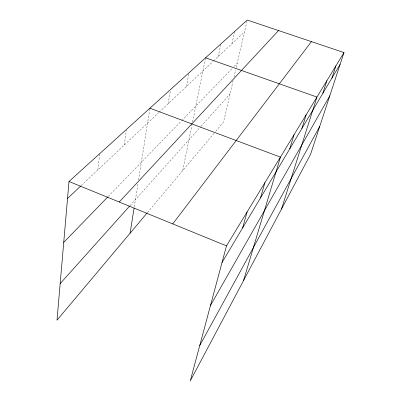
<?xml version="1.0" encoding="UTF-8"?>
<svg xmlns="http://www.w3.org/2000/svg" width="401" height="401" viewBox="0 0 401 401"><rect width="100%" height="100%" fill="white"/><g stroke="black" fill="none" stroke-linecap="round" stroke-linejoin="round"><path stroke-width="0.3" stroke-dasharray="2 1.5" d="M97.894 169.864L99.764 153.618M124.33 144.982L126.405 130.014M134.27 206.926L138.049 183.082M138.53 180.019L149.824 108.796M168.109 103.774L170.52 90.045M186.445 86.521L189.056 72.756M182.746 170.545L191.954 125.082M192.575 122.014L205.573 57.799M218.159 56.671L220.881 43.935M231.963 43.679L234.71 31.413M233.131 80.736L223.522 122.024L215.121 132.019M233.968 77.132L235.648 69.934M236.204 67.533L247.121 20.641M147.483 212.515L214.72 132.495M130.009 205.648L200.63 126.796M201.046 126.335L230.059 93.934M108.245 196.455L181.262 121.072M181.688 120.626L232.44 68.235M234.164 66.451L237.181 63.333M81.122 185.648L158.726 112.611M159.172 112.19L213.222 61.318M213.668 60.897L244.505 31.874"/><path stroke-width="0.6" d="M343.988 52.566L226.48 245.863L190.249 380.95L310.58 154.275L343.988 52.566L247.257 20.05L68.992 181.483L57.012 320.178L147.087 212.981M130.104 233.192L134.074 208.149M242.625 227.928L247.116 211.918M260.444 198.034L264.916 182.635M243.547 280.545L280.429 157.117L149.914 108.2M289.717 148.916L294.073 134.676M301.893 128.5L306.163 114.791M281.472 209.111L316.945 97.047L205.573 57.799M322.825 93.373L326.91 80.661M331.893 78.165L335.873 65.909M199.743 345.547L319.762 126.315M210.5 305.457L329.787 95.804M222.024 262.495L340.103 64.386M172.741 223.893L311.432 41.624M60.17 283.627L129.593 206.114M119.222 202.019L278.55 30.566M63.729 242.415L107.814 196.901M67.528 198.445L80.671 186.074M68.992 181.483L226.48 245.863"/></g></svg>
